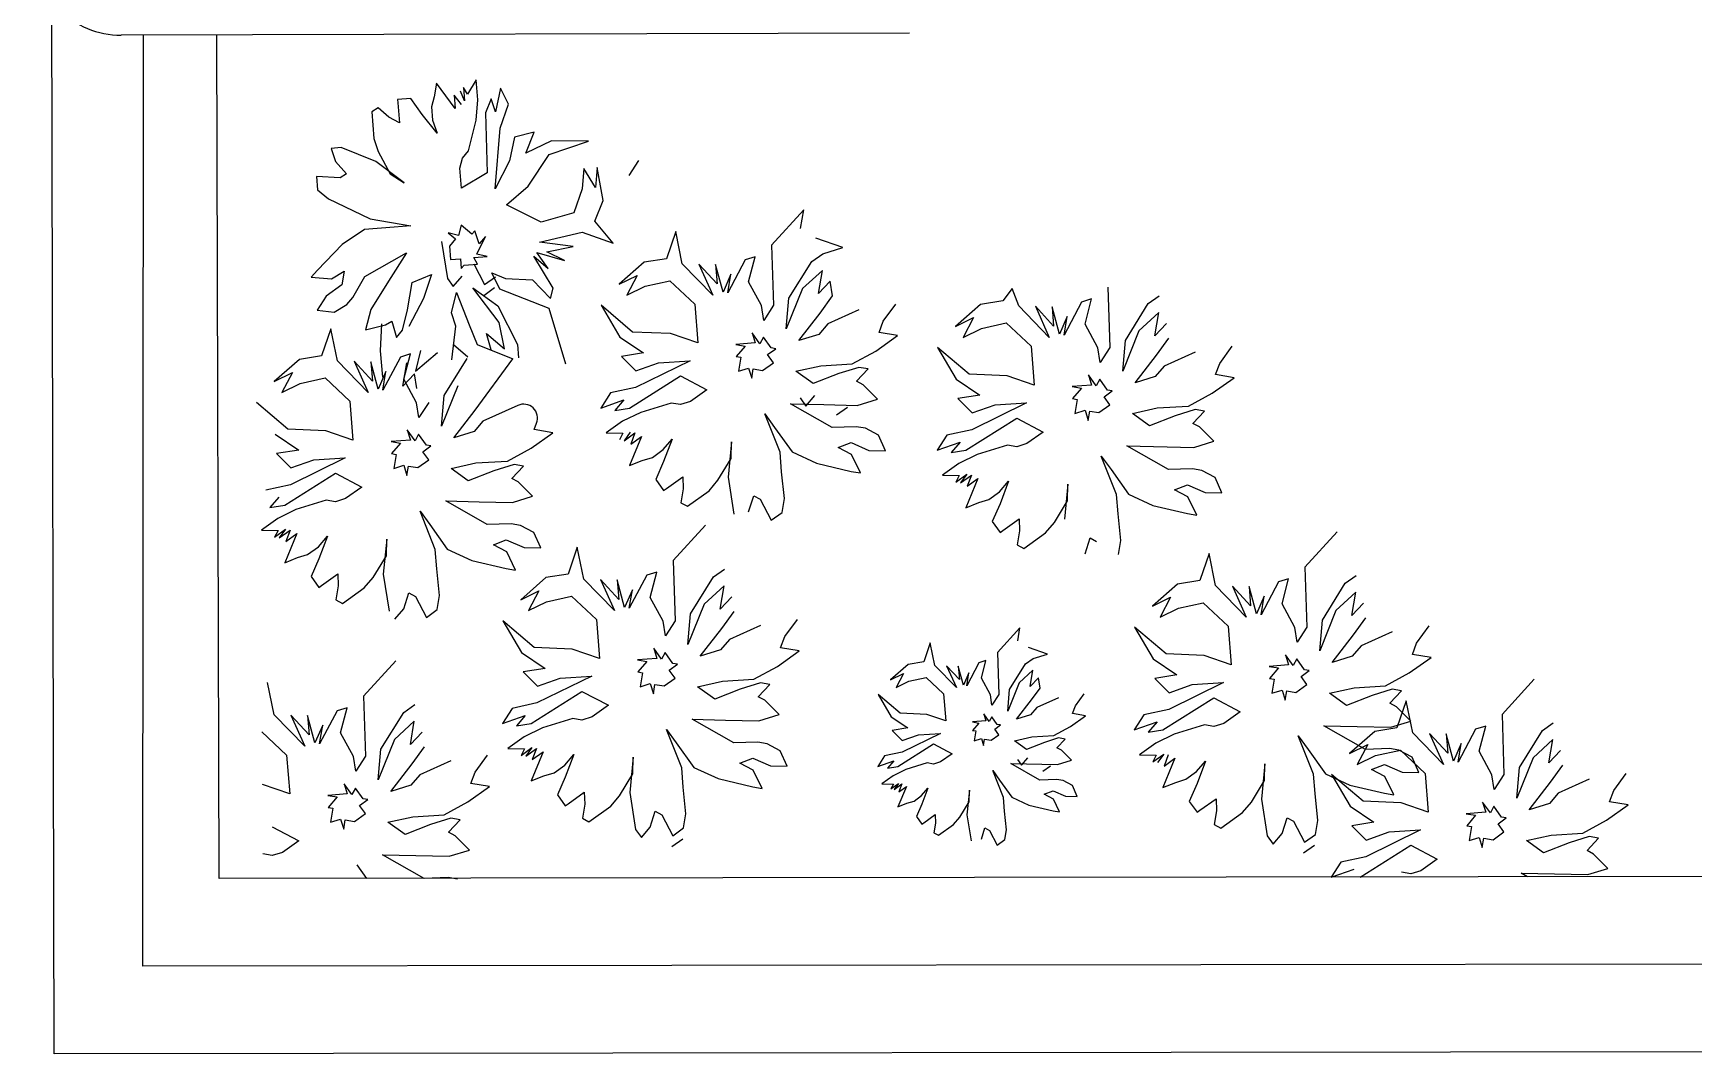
# Model space of a CAD drawing. Header units: feet. Extents: x 28652 to 66086, y -6769 to -640.
# Drawn here: x 48305.52 to 48343.43, y -1124.53 to -1101.23 of the extents above; entities that cross this region are included whole.
import ezdxf

# ---------------------------------------------------------------- set-up
doc = ezdxf.new("R2010")
doc.units = ezdxf.units.FT
doc.header["$LTSCALE"] = 50
doc.header["$MEASUREMENT"] = 0
doc.layers.add('Furniture', color=32, linetype='Continuous')

# ---------------------------------------------------------------- blocks, each defined once
blk = doc.blocks.new('Sofa')
at = {"layer": 'Furniture'}
for p, q in [((10211.4, 331.48), (10210.82, 931.46)), ((10700.38, 913.36), (10250.38, 912.77)), ((10262.18, 381.48), (10263.11, 913.14)), ((10305.71, 431.48), (10304.95, 913.14)), ((10430.31, 885.2), (10429.01, 877.45)), ((10441, 870.75), (10430.31, 885.2)), ((10448, 878.94), (10445.8, 882.59)), ((10445.8, 882.59), (10446.4, 874.99)), ((10453.1, 886.98), (10448, 878.94)), ((10453.99, 875.59), (10453.1, 886.98)), ((10466.84, 882.33), (10464.09, 868.74)), ((10471.39, 873.13), (10466.84, 882.33)), ((10415.71, 876.41), (10408.12, 875.81)), ((10408.12, 875.81), (10408.27, 873.91)), ((10408.27, 873.91), (10409.16, 862.52)), ((10422.16, 867.36), (10415.71, 876.41)), ((10429.01, 877.45), (10427.56, 871.6)), ((10444.65, 872.94), (10440.4, 878.34)), ((10440.4, 878.34), (10441, 870.75)), ((10446.4, 874.99), (10444.05, 880.54)), ((10452.99, 864.04), (10453.99, 875.59)), ((10461.59, 876.18), (10458.39, 868.29)), ((10464.09, 868.74), (10461.59, 876.18)), ((10466.73, 859.39), (10471.39, 873.13)), ((10397.02, 871.12), (10393.37, 868.92)), ((10393.37, 868.92), (10394.56, 853.73)), ((10403.16, 865.87), (10397.02, 871.12)), ((10409.16, 862.52), (10403.16, 865.87)), ((10430.65, 856.56), (10422.16, 867.36)), ((10427.56, 871.6), (10428.15, 864.01)), ((10428.15, 864.01), (10430.65, 856.56)), ((10448.63, 846.51), (10452.99, 864.04)), ((10458.39, 868.29), (10459.17, 833.96)), ((10394.56, 853.73), (10397.06, 846.28)), ((10463.72, 824.76), (10466.73, 859.39)), ((10474.77, 854.29), (10472.02, 840.7)), ((10486.02, 857.08), (10474.77, 854.29)), ((10481.22, 845.24), (10486.02, 857.08)), ((10375.87, 848.44), (10370.17, 847.99)), ((10370.17, 847.99), (10372.67, 840.55)), ((10395.61, 840.43), (10375.87, 848.44)), ((10397.06, 846.28), (10403.8, 833.43)), ((10445.13, 842.41), (10448.63, 846.51)), ((10495.96, 852.13), (10481.22, 845.24)), ((10482.71, 826.25), (10494.66, 844.38)), ((10494.66, 844.38), (10517, 851.87)), ((10517, 851.87), (10495.96, 852.13)), ((10372.67, 840.55), (10378.96, 833.4)), ((10411.84, 828.33), (10395.61, 840.43)), ((10443.68, 836.56), (10445.13, 842.41)), ((10444.58, 825.17), (10443.68, 836.56)), ((10472.02, 840.7), (10463.72, 824.76)), ((10514.4, 836.38), (10513.39, 824.83)), ((10520.99, 825.43), (10514.4, 836.38)), ((10521.99, 836.97), (10520.99, 825.43)), ((10525.38, 818.13), (10521.99, 836.97)), ((10545.66, 840.97), (10540.11, 832.34)), ((10375.31, 831.2), (10361.87, 832.05)), ((10361.87, 832.05), (10362.46, 824.46)), ((10378.96, 833.4), (10375.31, 831.2)), ((10403.8, 833.43), (10411.84, 828.33)), ((10459.17, 833.96), (10444.58, 825.17)), ((10470.16, 815.71), (10482.71, 826.25)), ((10513.39, 824.83), (10508.74, 811.09)), ((10362.46, 824.46), (10368.61, 819.21)), ((10368.61, 819.21), (10382.5, 812.65)), ((10490.04, 805.8), (10470.16, 815.71)), ((10520.58, 806.29), (10525.38, 818.13)), ((10382.5, 812.65), (10392.44, 807.7)), ((10392.44, 807.7), (10415.68, 803.79)), ((10508.74, 811.09), (10490.04, 805.8)), ((10531.12, 793.74), (10520.58, 806.29)), ((10639.87, 812.63), (10621.47, 792.5)), ((10638.09, 802), (10639.87, 812.63)), ((10389.09, 801.71), (10376.39, 793.07)), ((10406.18, 803.05), (10389.09, 801.71)), ((10415.68, 803.79), (10406.18, 803.05)), ((10442.86, 798.28), (10437.02, 799.73)), ((10437.02, 799.73), (10441.11, 796.23)), ((10441.11, 796.23), (10437.61, 792.14)), ((10444.31, 804.13), (10442.86, 798.28)), ((10450.46, 798.88), (10444.31, 804.13)), ((10452.21, 800.93), (10450.46, 798.88)), ((10454.7, 793.48), (10452.21, 800.93)), ((10453.25, 787.63), (10458.21, 797.57)), ((10458.21, 797.57), (10454.7, 793.48)), ((10489.04, 794.26), (10513.43, 800)), ((10513.43, 800), (10531.12, 793.74)), ((10566.78, 800.32), (10561.44, 784.82)), ((10570.52, 781.93), (10566.78, 800.32)), ((10662.21, 791.12), (10646.72, 796.46)), ((10376.39, 793.07), (10362.24, 778.58)), ((10389.28, 774.97), (10413.07, 788.3)), ((10413.07, 788.3), (10402.87, 772.21)), ((10433.16, 794.77), (10436.45, 773.72)), ((10437.61, 792.14), (10438.21, 784.54)), ((10459.1, 786.18), (10453.25, 787.63)), ((10494.03, 779.37), (10487.59, 788.41)), ((10487.59, 788.41), (10503.23, 783.91)), ((10508.33, 791.95), (10489.04, 794.26)), ((10493.28, 788.86), (10508.33, 791.95)), ((10503.23, 783.91), (10493.28, 788.86)), ((10621.47, 792.5), (10622.53, 758.17)), ((10644.49, 783.17), (10650.69, 787.59)), ((10650.69, 787.59), (10662.21, 791.12)), ((10362.24, 778.58), (10358.74, 774.48)), ((10370.29, 773.48), (10377.58, 777.87)), ((10377.58, 777.87), (10376.28, 770.13)), ((10438.21, 784.54), (10443.91, 784.99)), ((10443.91, 784.99), (10444.35, 779.29)), ((10444.35, 779.29), (10446.1, 781.34)), ((10446.1, 781.34), (10453.7, 781.93)), ((10451.5, 785.58), (10459.1, 786.18)), ((10453.7, 781.93), (10451.5, 785.58)), ((10451.52, 782.12), (10457.71, 770.15)), ((10485.84, 786.37), (10494.03, 779.37)), ((10496.82, 768.12), (10485.84, 786.37)), ((10548.82, 782.85), (10534.41, 770.24)), ((10561.44, 784.82), (10548.82, 782.85)), ((10587.99, 763.97), (10570.52, 781.93)), ((10590.44, 770.39), (10580.04, 781.7)), ((10580.04, 781.7), (10587.99, 763.97)), ((10589.56, 781.47), (10590.44, 770.39)), ((10593.75, 765.74), (10589.56, 781.47)), ((10606.4, 784.1), (10596.41, 765.29)), ((10612.16, 785.87), (10606.4, 784.1)), ((10608.38, 771.48), (10612.16, 785.87)), ((10631.39, 762.15), (10644.49, 783.17)), ((10650.46, 778.07), (10639.15, 767.68)), ((10648.23, 764.79), (10650.46, 778.07)), ((10358.74, 774.48), (10370.29, 773.48)), ((10376.28, 770.13), (10367.23, 763.68)), ((10382.57, 762.98), (10389.28, 774.97)), ((10402.87, 772.21), (10392.67, 756.13)), ((10413.71, 755.87), (10416.31, 771.36)), ((10416.31, 771.36), (10427.41, 776.05)), ((10427.41, 776.05), (10422.76, 762.31)), ((10436.45, 773.72), (10439.77, 769.07)), ((10439.77, 769.07), (10444.87, 775.04)), ((10465.88, 748.49), (10450.94, 768.34)), ((10450.94, 768.34), (10465.13, 757.99)), ((10457.2, 764.02), (10463.4, 768.44)), ((10457.71, 770.15), (10463.91, 774.58)), ((10466.29, 767.63), (10461.74, 776.83)), ((10461.74, 776.83), (10469.64, 773.63)), ((10494.58, 756.55), (10466.29, 767.63)), ((10469.64, 773.63), (10484.98, 772.92)), ((10484.98, 772.92), (10495.37, 762.27)), ((10495.37, 762.27), (10496.82, 768.12)), ((10534.41, 770.24), (10544.82, 775.32)), ((10544.82, 775.32), (10538.83, 764.04)), ((10538.83, 764.04), (10549.24, 769.12)), ((10549.24, 769.12), (10563.42, 772.2)), ((10563.42, 772.2), (10577.58, 758.89)), ((10598.19, 775.92), (10593.75, 765.74)), ((10596.41, 765.29), (10598.19, 775.92)), ((10615.67, 757.96), (10608.38, 771.48)), ((10639.15, 767.68), (10629.82, 744.66)), ((10654.88, 771.86), (10648.23, 764.79)), ((10656.2, 763.45), (10654.88, 771.86)), ((10813.41, 768.2), (10814.48, 733.88)), ((10367.23, 763.68), (10362.13, 755.64)), ((10371.78, 754.49), (10379.07, 758.88)), ((10379.07, 758.88), (10382.57, 762.98)), ((10422.76, 762.31), (10414.45, 746.37)), ((10438.69, 754), (10441.6, 765.7)), ((10441.6, 765.7), (10448.79, 747.15)), ((10524.21, 758.3), (10534.81, 740.12)), ((10542.13, 742.99), (10524.21, 758.3)), ((10577.58, 758.89), (10579.32, 736.75)), ((10622.53, 758.17), (10616.99, 749.54)), ((10629.82, 744.66), (10631.39, 762.15)), ((10649.1, 753.71), (10656.2, 763.45)), ((10685.19, 749.02), (10692.29, 758.75)), ((10740.76, 758.55), (10726.35, 745.94)), ((10753.39, 760.53), (10740.76, 758.55)), ((10758.72, 767.49), (10753.39, 760.53)), ((10762.47, 757.64), (10758.72, 767.49)), ((10798.34, 759.81), (10788.36, 740.99)), ((10804.1, 761.57), (10798.34, 759.81)), ((10800.32, 747.18), (10804.1, 761.57)), ((10823.34, 737.85), (10836.43, 758.87)), ((10836.43, 758.87), (10842.64, 763.29)), ((10362.13, 755.64), (10371.78, 754.49)), ((10392.67, 756.13), (10389.76, 744.43)), ((10401.01, 747.23), (10404.66, 749.42)), ((10404.66, 749.42), (10407.3, 740.08)), ((10410.8, 744.17), (10413.71, 755.87)), ((10441.19, 746.56), (10438.69, 754)), ((10465.13, 757.99), (10476.42, 735.94)), ((10504.05, 724.74), (10494.58, 756.55)), ((10616.99, 749.54), (10615.67, 757.96)), ((10636.9, 738), (10649.1, 753.71)), ((10671.25, 755.46), (10653.52, 747.51)), ((10682.75, 742.6), (10685.19, 749.02)), ((10726.35, 745.94), (10736.77, 751.02)), ((10736.77, 751.02), (10730.78, 739.74)), ((10779.94, 739.68), (10762.47, 757.64)), ((10782.38, 746.1), (10771.99, 757.4)), ((10771.99, 757.4), (10779.94, 739.68)), ((10781.51, 757.17), (10782.38, 746.1)), ((10785.7, 741.44), (10781.51, 757.17)), ((10790.14, 751.62), (10785.7, 741.44)), ((10788.36, 740.99), (10790.14, 751.62)), ((10842.41, 753.77), (10831.1, 743.38)), ((10840.17, 740.49), (10842.41, 753.77)), ((10369.93, 745.11), (10364.59, 729.61)), ((10373.67, 726.72), (10369.93, 745.11)), ((10389.76, 744.43), (10401.01, 747.23)), ((10398.83, 747.88), (10398.13, 732.53)), ((10407.3, 740.08), (10410.8, 744.17)), ((10438.88, 727.27), (10441.19, 746.56)), ((10448.79, 747.15), (10453.48, 736.06)), ((10461.37, 732.85), (10458.73, 742.2)), ((10458.73, 742.2), (10468.97, 733.45)), ((10468.97, 733.45), (10465.88, 748.49)), ((10534.81, 740.12), (10548.31, 731.03)), ((10563.83, 742.08), (10542.13, 742.99)), ((10579.32, 736.75), (10563.83, 742.08)), ((10614.75, 736.26), (10610.33, 742.47)), ((10610.33, 742.47), (10612.1, 736.71)), ((10616.75, 740.02), (10614.75, 736.26)), ((10621.17, 733.82), (10616.75, 740.02)), ((10648.42, 741.53), (10636.9, 738)), ((10653.52, 747.51), (10648.42, 741.53)), ((10680.96, 731.97), (10693.38, 740.81)), ((10693.38, 740.81), (10682.75, 742.6)), ((10730.78, 739.74), (10741.19, 744.82)), ((10741.19, 744.82), (10755.37, 747.9)), ((10755.37, 747.9), (10769.52, 734.6)), ((10807.61, 733.66), (10800.32, 747.18)), ((10831.1, 743.38), (10821.77, 720.36)), ((10846.83, 747.57), (10840.17, 740.49)), ((10398.13, 732.53), (10399.32, 717.34)), ((10415.31, 730.66), (10409.55, 728.89)), ((10411.52, 716.27), (10415.31, 730.66)), ((10421.05, 732.54), (10418.14, 720.85)), ((10418.14, 720.85), (10430.69, 731.39)), ((10439.89, 735.93), (10448.08, 728.93)), ((10453.48, 736.06), (10473.66, 727.87)), ((10476.42, 735.94), (10477.01, 728.35)), ((10548.31, 731.03), (10535.69, 729.05)), ((10612.1, 736.71), (10601.02, 735.83)), ((10601.02, 735.83), (10606.34, 734.94)), ((10606.34, 734.94), (10601.24, 728.97)), ((10619.18, 730.05), (10623.83, 733.37)), ((10622.49, 725.4), (10619.18, 730.05)), ((10623.83, 733.37), (10621.17, 733.82)), ((10667.45, 724.68), (10680.96, 731.97)), ((10716.15, 734), (10726.76, 715.83)), ((10734.07, 718.69), (10716.15, 734)), ((10769.52, 734.6), (10771.27, 712.45)), ((10808.93, 725.25), (10807.61, 733.66)), ((10814.48, 733.88), (10808.93, 725.25)), ((10821.77, 720.36), (10823.34, 737.85)), ((10841.05, 729.41), (10848.14, 739.15)), ((10863.19, 731.16), (10845.47, 723.21)), ((10877.14, 724.72), (10884.24, 734.45)), ((10351.97, 727.64), (10337.56, 715.03)), ((10364.59, 729.61), (10351.97, 727.64)), ((10391.14, 708.76), (10373.67, 726.72)), ((10393.58, 715.18), (10383.19, 726.49)), ((10383.19, 726.49), (10391.14, 708.76)), ((10396.9, 710.53), (10392.71, 726.26)), ((10392.71, 726.26), (10393.58, 715.18)), ((10401.34, 720.71), (10396.9, 710.53)), ((10409.55, 728.89), (10399.56, 710.08)), ((10399.56, 710.08), (10401.34, 720.71)), ((10411.03, 712.26), (10413.26, 725.55)), ((10434.54, 706.94), (10447.63, 727.96)), ((10452.25, 698.5), (10473.66, 727.87)), ((10535.69, 729.05), (10543.87, 720.85)), ((10574.88, 726.57), (10543.64, 711.32)), ((10543.87, 720.85), (10556.94, 725.48)), ((10556.94, 725.48), (10574.88, 726.57)), ((10601.24, 728.97), (10603.89, 728.52)), ((10603.89, 728.52), (10602.55, 720.55)), ((10602.55, 720.55), (10608.31, 722.32)), ((10608.31, 722.32), (10610.08, 716.56)), ((10610.08, 716.56), (10610.97, 721.87)), ((10610.97, 721.87), (10616.29, 720.98)), ((10616.29, 720.98), (10622.49, 725.4)), ((10635.33, 720.51), (10649.51, 723.59)), ((10645.06, 713.41), (10635.33, 720.51)), ((10649.51, 723.59), (10667.45, 724.68)), ((10671.21, 722.68), (10659.69, 719.15)), ((10669.87, 714.71), (10676.52, 721.79)), ((10676.52, 721.79), (10671.21, 722.68)), ((10828.85, 713.71), (10841.05, 729.41)), ((10845.47, 723.21), (10840.37, 717.24)), ((10874.69, 718.3), (10877.14, 724.72)), ((10337.56, 715.03), (10347.97, 720.11)), ((10347.97, 720.11), (10341.98, 708.82)), ((10341.98, 708.82), (10352.39, 713.91)), ((10352.39, 713.91), (10366.57, 716.99)), ((10366.57, 716.99), (10380.73, 703.68)), ((10417.68, 719.34), (10411.03, 712.26)), ((10418.81, 702.75), (10411.52, 716.27)), ((10419, 710.92), (10417.68, 719.34)), ((10442.3, 712.47), (10432.97, 689.45)), ((10543.64, 711.32), (10529.46, 708.24)), ((10540.3, 699.59), (10569.33, 717.94)), ((10569.33, 717.94), (10584.38, 709.94)), ((10659.69, 719.15), (10645.06, 713.41)), ((10673.63, 712.71), (10669.87, 714.71)), ((10681.81, 704.51), (10673.63, 712.71)), ((10726.76, 715.83), (10740.26, 706.73)), ((10755.77, 717.78), (10734.07, 718.69)), ((10771.27, 712.45), (10755.77, 717.78)), ((10804.04, 712.41), (10792.97, 711.54)), ((10792.97, 711.54), (10798.28, 710.64)), ((10806.7, 711.96), (10802.28, 718.17)), ((10802.28, 718.17), (10804.04, 712.41)), ((10808.7, 715.72), (10806.7, 711.96)), ((10813.12, 709.52), (10808.7, 715.72)), ((10840.37, 717.24), (10828.85, 713.71)), ((10872.91, 707.67), (10885.32, 716.52)), ((10885.32, 716.52), (10874.69, 718.3)), ((10345.27, 687.78), (10327.36, 703.08)), ((10380.73, 703.68), (10382.47, 681.54)), ((10420.13, 694.33), (10418.81, 702.75)), ((10425.68, 702.96), (10420.13, 694.33)), ((10432.97, 689.45), (10434.54, 706.94)), ((10529.46, 708.24), (10523.91, 699.61)), ((10523.91, 699.61), (10536.99, 704.25)), ((10536.99, 704.25), (10531.88, 698.27)), ((10564, 702.44), (10546.72, 697.15)), ((10569.31, 701.55), (10564, 702.44)), ((10575.07, 703.31), (10569.31, 701.55)), ((10584.38, 709.94), (10575.07, 703.31)), ((10632.21, 701.91), (10651.25, 701.45)), ((10655.89, 688.38), (10632.21, 701.91)), ((10637.68, 705.31), (10640.99, 700.65)), ((10640.99, 700.65), (10646.09, 706.62)), ((10651.25, 701.45), (10670.3, 700.98)), ((10670.3, 700.98), (10681.81, 704.51)), ((10740.26, 706.73), (10727.63, 704.75)), ((10727.63, 704.75), (10735.82, 696.55)), ((10766.83, 702.27), (10735.58, 687.03)), ((10748.89, 701.18), (10766.83, 702.27)), ((10798.28, 710.64), (10793.18, 704.67)), ((10793.18, 704.67), (10795.84, 704.22)), ((10795.84, 704.22), (10794.5, 696.25)), ((10811.12, 705.76), (10815.78, 709.07)), ((10814.44, 701.1), (10811.12, 705.76)), ((10815.78, 709.07), (10813.12, 709.52)), ((10859.39, 700.38), (10872.91, 707.67)), ((10440.05, 682.79), (10452.25, 698.5)), ((10456.67, 692.3), (10451.57, 686.32)), ((10476.54, 701.21), (10456.67, 692.3)), ((10536.31, 692.07), (10527, 685.43)), ((10531.88, 698.27), (10540.3, 699.59)), ((10546.72, 697.15), (10536.31, 692.07)), ((10626.19, 674.24), (10617.58, 696.17)), ((10617.58, 696.17), (10623.11, 688.42)), ((10658.42, 695.6), (10664.63, 700.02)), ((10732.25, 675.29), (10761.28, 693.64)), ((10735.82, 696.55), (10748.89, 701.18)), ((10761.28, 693.64), (10776.33, 685.65)), ((10794.5, 696.25), (10800.26, 698.02)), ((10800.26, 698.02), (10802.03, 692.26)), ((10802.03, 692.26), (10802.92, 697.57)), ((10802.92, 697.57), (10808.23, 696.68)), ((10808.23, 696.68), (10814.44, 701.1)), ((10827.28, 696.21), (10841.45, 699.3)), ((10837.01, 689.11), (10827.28, 696.21)), ((10851.63, 694.85), (10837.01, 689.11)), ((10841.45, 699.3), (10859.39, 700.38)), ((10863.15, 698.38), (10851.63, 694.85)), ((10861.81, 690.41), (10868.47, 697.49)), ((10868.47, 697.49), (10863.15, 698.38)), ((10337.96, 684.91), (10351.46, 675.82)), ((10366.98, 686.87), (10345.27, 687.78)), ((10382.47, 681.54), (10366.98, 686.87)), ((10413.48, 687.26), (10415.25, 681.5)), ((10417.9, 681.05), (10413.48, 687.26)), ((10419.9, 684.81), (10417.9, 681.05)), ((10424.32, 678.61), (10419.9, 684.81)), ((10451.57, 686.32), (10440.05, 682.79)), ((10484.11, 676.76), (10496.52, 685.6)), ((10485.9, 687.39), (10487.3, 691.06)), ((10496.52, 685.6), (10485.9, 687.39)), ((10527, 685.43), (10536.52, 685.2)), ((10536.52, 685.2), (10534.52, 681.44)), ((10540.73, 685.86), (10537.18, 680.99)), ((10537.18, 680.99), (10543.38, 685.41)), ((10547.15, 683.42), (10540.26, 666.82)), ((10543.38, 685.41), (10540.94, 679)), ((10540.94, 679), (10547.15, 683.42)), ((10623.11, 688.42), (10633.06, 674.45)), ((10669.62, 688.8), (10655.89, 688.38)), ((10674.93, 687.91), (10669.62, 688.8)), ((10682.45, 683.91), (10674.93, 687.91)), ((10686.43, 675.05), (10682.45, 683.91)), ((10721.41, 683.94), (10715.86, 675.31)), ((10735.58, 687.03), (10721.41, 683.94)), ((10776.33, 685.65), (10767.02, 679.01)), ((10865.58, 688.42), (10861.81, 690.41)), ((10873.76, 680.21), (10865.58, 688.42)), ((10351.46, 675.82), (10338.83, 673.84)), ((10338.83, 673.84), (10347.02, 665.64)), ((10415.25, 681.5), (10404.17, 680.62)), ((10404.17, 680.62), (10409.49, 679.73)), ((10409.49, 679.73), (10404.38, 673.76)), ((10404.38, 673.76), (10407.04, 673.31)), ((10407.04, 673.31), (10405.7, 665.34)), ((10422.32, 674.84), (10426.98, 678.16)), ((10425.64, 670.19), (10422.32, 674.84)), ((10426.98, 678.16), (10424.32, 678.61)), ((10470.59, 669.47), (10484.11, 676.76)), ((10553.33, 671.45), (10559.54, 675.87)), ((10559.54, 675.87), (10564.64, 681.84)), ((10564.64, 681.84), (10559.75, 669.01)), ((10598.52, 680.25), (10596.5, 660.1)), ((10598.29, 670.73), (10598.52, 680.25)), ((10627.07, 663.17), (10626.19, 674.24)), ((10633.06, 674.45), (10647, 668.01)), ((10659.41, 676.86), (10666.73, 679.73)), ((10666.94, 672.86), (10659.41, 676.86)), ((10666.73, 679.73), (10676.91, 675.28)), ((10676.91, 675.28), (10686.43, 675.05)), ((10715.86, 675.31), (10728.93, 679.95)), ((10728.93, 679.95), (10723.83, 673.97)), ((10723.83, 673.97), (10732.25, 675.29)), ((10755.95, 678.14), (10738.67, 672.85)), ((10761.26, 677.25), (10755.95, 678.14)), ((10767.02, 679.01), (10761.26, 677.25)), ((10824.15, 677.62), (10862.24, 676.68)), ((10847.83, 664.08), (10824.15, 677.62)), ((10862.24, 676.68), (10873.76, 680.21)), ((10378.03, 671.35), (10346.79, 656.11)), ((10347.02, 665.64), (10360.09, 670.27)), ((10360.09, 670.27), (10378.03, 671.35)), ((10405.7, 665.34), (10411.46, 667.11)), ((10411.46, 667.11), (10413.23, 661.35)), ((10413.23, 661.35), (10414.12, 666.66)), ((10414.12, 666.66), (10419.43, 665.77)), ((10419.43, 665.77), (10425.64, 670.19)), ((10438.48, 665.3), (10452.65, 668.38)), ((10448.21, 658.2), (10438.48, 665.3)), ((10462.84, 663.94), (10448.21, 658.2)), ((10452.65, 668.38), (10470.59, 669.47)), ((10474.36, 667.47), (10462.84, 663.94)), ((10473.02, 659.5), (10479.67, 666.58)), ((10479.67, 666.58), (10474.36, 667.47)), ((10540.26, 666.82), (10547.57, 669.69)), ((10547.57, 669.69), (10553.33, 671.45)), ((10559.75, 669.01), (10555.31, 658.83)), ((10590.74, 658.34), (10598.29, 670.73)), ((10647, 668.01), (10666.71, 663.34)), ((10672.02, 662.45), (10666.94, 672.86)), ((10728.25, 667.77), (10718.94, 661.14)), ((10738.67, 672.85), (10728.25, 667.77)), ((10818.14, 649.94), (10809.53, 671.88)), ((10809.53, 671.88), (10815.06, 664.12)), ((10815.06, 664.12), (10825, 650.15)), ((10861.56, 664.5), (10847.83, 664.08)), ((10866.88, 663.61), (10861.56, 664.5)), ((10874.4, 659.62), (10866.88, 663.61)), ((10346.79, 656.11), (10332.61, 653.03)), ((10343.45, 644.38), (10372.48, 662.72)), ((10372.48, 662.72), (10387.53, 654.73)), ((10387.53, 654.73), (10378.22, 648.1)), ((10476.78, 657.5), (10473.02, 659.5)), ((10484.96, 649.3), (10476.78, 657.5)), ((10555.31, 658.83), (10559.73, 652.62)), ((10561.28, 653.72), (10570.59, 660.36)), ((10570.59, 660.36), (10570.8, 653.49)), ((10585.64, 652.37), (10590.74, 658.34)), ((10596.5, 660.1), (10599.8, 639.06)), ((10628.6, 647.88), (10627.07, 663.17)), ((10666.71, 663.34), (10672.02, 662.45)), ((10718.94, 661.14), (10728.46, 660.9)), ((10726.47, 657.14), (10732.67, 661.56)), ((10728.46, 660.9), (10726.47, 657.14)), ((10732.67, 661.56), (10729.12, 656.69)), ((10729.12, 656.69), (10735.33, 661.12)), ((10739.09, 659.12), (10732.21, 642.52)), ((10735.33, 661.12), (10732.89, 654.7)), ((10732.89, 654.7), (10739.09, 659.12)), ((10751.48, 651.57), (10756.58, 657.55)), ((10756.58, 657.55), (10751.7, 644.71)), ((10790.46, 655.95), (10788.45, 635.8)), ((10790.23, 646.43), (10790.46, 655.95)), ((10851.36, 652.56), (10858.67, 655.43)), ((10858.67, 655.43), (10868.85, 650.99)), ((10878.37, 650.75), (10874.4, 659.62)), ((10340.13, 649.03), (10335.03, 643.06)), ((10367.15, 647.23), (10349.87, 641.94)), ((10372.46, 646.34), (10367.15, 647.23)), ((10378.22, 648.1), (10372.46, 646.34)), ((10459.03, 633.17), (10435.35, 646.7)), ((10435.35, 646.7), (10454.4, 646.24)), ((10454.4, 646.24), (10473.44, 645.77)), ((10473.44, 645.77), (10484.96, 649.3)), ((10559.73, 652.62), (10561.28, 653.72)), ((10570.8, 653.49), (10569.47, 645.52)), ((10569.47, 645.52), (10573.23, 643.52)), ((10573.23, 643.52), (10585.64, 652.37)), ((10608.21, 640.38), (10611.1, 649.46)), ((10611.1, 649.46), (10614.87, 647.46)), ((10614.87, 647.46), (10621.05, 635.49)), ((10627.26, 639.91), (10628.6, 647.88)), ((10732.21, 642.52), (10739.52, 645.39)), ((10739.52, 645.39), (10745.28, 647.15)), ((10745.28, 647.15), (10751.48, 651.57)), ((10751.7, 644.71), (10747.26, 634.53)), ((10782.69, 634.04), (10790.23, 646.43)), ((10819.01, 638.87), (10818.14, 649.94)), ((10825, 650.15), (10838.95, 643.71)), ((10858.88, 648.56), (10851.36, 652.56)), ((10863.96, 638.15), (10858.88, 648.56)), ((10868.85, 650.99), (10878.37, 650.75)), ((10339.45, 636.86), (10330.14, 630.22)), ((10335.03, 643.06), (10343.45, 644.38)), ((10349.87, 641.94), (10339.45, 636.86)), ((10420.73, 640.96), (10426.26, 633.21)), ((10429.34, 619.03), (10420.73, 640.96)), ((10621.05, 635.49), (10627.26, 639.91)), ((10753.23, 629.43), (10762.54, 636.06)), ((10762.54, 636.06), (10762.75, 629.19)), ((10820.54, 623.59), (10819.01, 638.87)), ((10838.95, 643.71), (10858.65, 639.04)), ((10858.65, 639.04), (10863.96, 638.15)), ((10330.14, 630.22), (10339.67, 629.99)), ((10337.67, 626.23), (10343.87, 630.65)), ((10339.67, 629.99), (10337.67, 626.23)), ((10343.87, 630.65), (10340.33, 625.78)), ((10340.33, 625.78), (10346.53, 630.2)), ((10350.29, 628.21), (10343.41, 611.61)), ((10346.53, 630.2), (10344.09, 623.78)), ((10344.09, 623.78), (10350.29, 628.21)), ((10362.69, 620.66), (10367.79, 626.63)), ((10367.79, 626.63), (10362.9, 613.8)), ((10426.26, 633.21), (10436.21, 619.24)), ((10472.76, 633.59), (10459.03, 633.17)), ((10478.08, 632.7), (10472.76, 633.59)), ((10485.6, 628.7), (10478.08, 632.7)), ((10489.58, 619.84), (10485.6, 628.7)), ((10583.51, 632.66), (10565.11, 612.53)), ((10747.26, 634.53), (10751.68, 628.32)), ((10751.68, 628.32), (10753.23, 629.43)), ((10762.75, 629.19), (10761.41, 621.22)), ((10765.17, 619.22), (10777.59, 628.07)), ((10777.59, 628.07), (10782.69, 634.04)), ((10944.05, 628.54), (10925.64, 608.41)), ((10350.72, 614.48), (10356.48, 616.24)), ((10356.48, 616.24), (10362.69, 620.66)), ((10401.67, 625.04), (10399.65, 604.89)), ((10401.43, 615.52), (10401.67, 625.04)), ((10430.21, 607.96), (10429.34, 619.03)), ((10436.21, 619.24), (10450.15, 612.8)), ((10462.56, 621.65), (10469.87, 624.52)), ((10470.09, 617.65), (10462.56, 621.65)), ((10469.87, 624.52), (10480.05, 620.07)), ((10475.17, 607.24), (10470.09, 617.65)), ((10480.05, 620.07), (10489.58, 619.84)), ((10510.42, 620.34), (10505.08, 604.85)), ((10514.16, 601.96), (10510.42, 620.34)), ((10761.41, 621.22), (10765.17, 619.22)), ((10800.16, 616.08), (10803.05, 625.16)), ((10803.05, 625.16), (10806.81, 623.16)), ((10819.2, 615.61), (10820.54, 623.59)), ((10870.95, 616.22), (10865.62, 600.73)), ((10874.69, 597.84), (10870.95, 616.22)), ((10343.41, 611.61), (10350.72, 614.48)), ((10362.9, 613.8), (10358.46, 603.61)), ((10393.89, 603.13), (10401.43, 615.52)), ((10431.74, 592.67), (10430.21, 607.96)), ((10450.15, 612.8), (10469.85, 608.13)), ((10469.85, 608.13), (10475.17, 607.24)), ((10565.11, 612.53), (10566.17, 578.2)), ((10588.13, 603.2), (10594.33, 607.62)), ((10925.64, 608.41), (10926.71, 574.08)), ((10358.46, 603.61), (10362.88, 597.41)), ((10362.88, 597.41), (10364.43, 598.51)), ((10364.43, 598.51), (10373.74, 605.15)), ((10373.95, 598.28), (10372.61, 590.31)), ((10373.74, 605.15), (10373.95, 598.28)), ((10376.38, 588.31), (10388.79, 597.16)), ((10388.79, 597.16), (10393.89, 603.13)), ((10399.65, 604.89), (10402.94, 583.85)), ((10492.46, 602.87), (10478.05, 590.27)), ((10505.08, 604.85), (10492.46, 602.87)), ((10531.63, 584), (10514.16, 601.96)), ((10534.08, 590.42), (10523.68, 601.73)), ((10523.68, 601.73), (10531.63, 584)), ((10537.39, 585.76), (10533.2, 601.49)), ((10533.2, 601.49), (10534.08, 590.42)), ((10550.04, 604.13), (10540.05, 585.32)), ((10555.8, 605.89), (10550.04, 604.13)), ((10552.02, 591.5), (10555.8, 605.89)), ((10575.03, 582.18), (10588.13, 603.2)), ((10594.1, 598.1), (10582.79, 587.7)), ((10591.87, 584.81), (10594.1, 598.1)), ((10852.99, 598.75), (10838.58, 586.15)), ((10865.62, 600.73), (10852.99, 598.75)), ((10892.17, 579.88), (10874.69, 597.84)), ((10894.61, 586.3), (10884.22, 597.61)), ((10884.22, 597.61), (10892.17, 579.88)), ((10893.74, 597.37), (10894.61, 586.3)), ((10897.93, 581.64), (10893.74, 597.37)), ((10910.57, 600.01), (10900.58, 581.2)), ((10916.33, 601.77), (10910.57, 600.01)), ((10912.55, 587.38), (10916.33, 601.77)), ((10935.57, 578.05), (10948.66, 599.08)), ((10948.66, 599.08), (10954.87, 603.5)), ((10372.61, 590.31), (10376.38, 588.31)), ((10411.36, 585.17), (10414.25, 594.24)), ((10414.25, 594.24), (10418.01, 592.25)), ((10418.01, 592.25), (10424.2, 580.28)), ((10430.41, 584.7), (10431.74, 592.67)), ((10478.05, 590.27), (10488.46, 595.35)), ((10488.46, 595.35), (10482.47, 584.06)), ((10482.47, 584.06), (10492.88, 589.14)), ((10492.88, 589.14), (10507.06, 592.22)), ((10507.06, 592.22), (10521.22, 578.92)), ((10541.83, 595.95), (10537.39, 585.76)), ((10540.05, 585.32), (10541.83, 595.95)), ((10559.31, 577.99), (10552.02, 591.5)), ((10582.79, 587.7), (10573.46, 564.68)), ((10598.52, 591.89), (10591.87, 584.81)), ((10838.58, 586.15), (10849, 591.23)), ((10849, 591.23), (10843, 579.94)), ((10853.42, 585.02), (10867.59, 588.1)), ((10867.59, 588.1), (10881.75, 574.8)), ((10902.37, 591.83), (10897.93, 581.64)), ((10900.58, 581.2), (10902.37, 591.83)), ((10954.63, 593.98), (10943.33, 583.58)), ((10952.4, 580.69), (10954.63, 593.98)), ((10959.05, 587.77), (10952.4, 580.69)), ((10406.26, 579.2), (10411.36, 585.17)), ((10424.2, 580.28), (10430.41, 584.7)), ((10485.77, 563.02), (10467.85, 578.32)), ((10467.85, 578.32), (10478.45, 560.15)), ((10521.22, 578.92), (10522.96, 556.77)), ((10566.17, 578.2), (10560.62, 569.57)), ((10573.46, 564.68), (10575.03, 582.18)), ((10592.74, 573.74), (10599.84, 583.47)), ((10628.83, 569.04), (10635.93, 578.78)), ((10843, 579.94), (10853.42, 585.02)), ((10919.84, 573.87), (10912.55, 587.38)), ((10943.33, 583.58), (10934, 560.56)), ((10953.27, 569.62), (10960.37, 579.35)), ((10560.62, 569.57), (10559.31, 577.99)), ((10580.54, 558.03), (10592.74, 573.74)), ((10614.89, 575.48), (10597.16, 567.53)), ((10626.39, 562.62), (10628.83, 569.04)), ((10762.96, 573.96), (10750.08, 559.87)), ((10761.71, 566.52), (10762.96, 573.96)), ((10828.38, 574.2), (10838.99, 556.03)), ((10846.3, 558.9), (10828.38, 574.2)), ((10881.75, 574.8), (10883.5, 552.65)), ((10921.16, 565.45), (10919.84, 573.87)), ((10926.71, 574.08), (10921.16, 565.45)), ((10934, 560.56), (10935.57, 578.05)), ((10941.07, 553.91), (10953.27, 569.62)), ((10975.42, 571.36), (10957.7, 563.41)), ((10989.36, 564.92), (10996.46, 574.66)), ((10478.45, 560.15), (10491.95, 551.05)), ((10507.47, 562.11), (10485.77, 563.02)), ((10522.96, 556.77), (10507.47, 562.11)), ((10553.97, 562.49), (10555.74, 556.73)), ((10558.39, 556.29), (10553.97, 562.49)), ((10560.39, 560.05), (10558.39, 556.29)), ((10564.81, 553.84), (10560.39, 560.05)), ((10592.06, 561.56), (10580.54, 558.03)), ((10597.16, 567.53), (10592.06, 561.56)), ((10624.6, 552), (10637.01, 560.84)), ((10637.01, 560.84), (10626.39, 562.62)), ((10711.79, 565.34), (10708.06, 554.5)), ((10714.41, 552.47), (10711.79, 565.34)), ((10750.08, 559.87), (10750.82, 535.84)), ((10778.6, 558.9), (10767.75, 562.64)), ((10957.7, 563.41), (10952.59, 557.44)), ((10986.92, 558.5), (10989.36, 564.92)), ((10406.69, 555.56), (10388.28, 535.43)), ((10491.95, 551.05), (10479.33, 549.08)), ((10555.74, 556.73), (10544.66, 555.86)), ((10544.66, 555.86), (10549.98, 554.97)), ((10549.98, 554.97), (10544.88, 548.99)), ((10562.82, 550.08), (10567.47, 553.4)), ((10566.13, 545.43), (10562.82, 550.08)), ((10567.47, 553.4), (10564.81, 553.84)), ((10611.08, 544.71), (10624.6, 552)), ((10699.22, 553.11), (10689.13, 544.29)), ((10708.06, 554.5), (10699.22, 553.11)), ((10726.64, 539.9), (10714.41, 552.47)), ((10728.35, 544.4), (10721.08, 552.31)), ((10721.08, 552.31), (10726.64, 539.9)), ((10727.74, 552.15), (10728.35, 544.4)), ((10730.68, 541.14), (10727.74, 552.15)), ((10739.53, 553.99), (10732.53, 540.82)), ((10743.56, 555.23), (10739.53, 553.99)), ((10740.91, 545.15), (10743.56, 555.23)), ((10757.02, 538.62), (10766.19, 553.34)), ((10770.37, 549.77), (10762.46, 542.49)), ((10766.19, 553.34), (10770.53, 556.43)), ((10768.81, 540.47), (10770.37, 549.77)), ((10770.53, 556.43), (10778.6, 558.9)), ((10838.99, 556.03), (10852.49, 546.93)), ((10868, 557.99), (10846.3, 558.9)), ((10883.5, 552.65), (10868, 557.99)), ((10916.27, 552.61), (10905.2, 551.74)), ((10905.2, 551.74), (10910.51, 550.85)), ((10910.51, 550.85), (10905.41, 544.87)), ((10914.51, 558.37), (10916.27, 552.61)), ((10918.93, 552.17), (10914.51, 558.37)), ((10920.93, 555.93), (10918.93, 552.17)), ((10925.35, 549.72), (10920.93, 555.93)), ((10928, 549.28), (10925.35, 549.72)), ((10952.59, 557.44), (10941.07, 553.91)), ((10985.14, 547.88), (10997.55, 556.72)), ((10997.55, 556.72), (10986.92, 558.5)), ((10337.33, 524.86), (10333.59, 543.25)), ((10479.33, 549.08), (10487.51, 540.87)), ((10518.52, 546.59), (10487.28, 531.35)), ((10487.51, 540.87), (10500.58, 545.51)), ((10500.58, 545.51), (10518.52, 546.59)), ((10544.88, 548.99), (10547.53, 548.55)), ((10547.53, 548.55), (10546.19, 540.58)), ((10546.19, 540.58), (10551.95, 542.34)), ((10551.95, 542.34), (10553.72, 536.58)), ((10553.72, 536.58), (10554.61, 541.9)), ((10554.61, 541.9), (10559.93, 541)), ((10559.93, 541), (10566.13, 545.43)), ((10578.97, 540.54), (10593.15, 543.62)), ((10588.7, 533.44), (10578.97, 540.54)), ((10593.15, 543.62), (10611.08, 544.71)), ((10614.85, 542.71), (10603.33, 539.18)), ((10613.51, 534.74), (10620.16, 541.82)), ((10620.16, 541.82), (10614.85, 542.71)), ((10689.13, 544.29), (10696.42, 547.84)), ((10696.42, 547.84), (10692.23, 539.94)), ((10692.23, 539.94), (10699.52, 543.5)), ((10699.52, 543.5), (10709.44, 545.66)), ((10709.44, 545.66), (10719.35, 536.35)), ((10733.78, 548.26), (10730.68, 541.14)), ((10732.53, 540.82), (10733.78, 548.26)), ((10746.02, 535.69), (10740.91, 545.15)), ((10762.46, 542.49), (10755.92, 526.38)), ((10773.46, 545.42), (10768.81, 540.47)), ((10774.39, 539.53), (10773.46, 545.42)), ((10852.49, 546.93), (10839.86, 544.95)), ((10839.86, 544.95), (10848.04, 536.75)), ((10879.05, 542.47), (10847.81, 527.23)), ((10848.04, 536.75), (10861.12, 541.39)), ((10861.12, 541.39), (10879.05, 542.47)), ((10905.41, 544.87), (10908.07, 544.43)), ((10908.07, 544.43), (10906.73, 536.46)), ((10920.46, 536.88), (10926.66, 541.3)), ((10923.35, 545.96), (10928, 549.28)), ((10926.66, 541.3), (10923.35, 545.96)), ((10953.68, 539.5), (10971.62, 540.58)), ((10971.62, 540.58), (10985.14, 547.88)), ((11056.43, 544.3), (11038.02, 524.18)), ((10388.28, 535.43), (10389.35, 501.1)), ((10487.28, 531.35), (10473.1, 528.27)), ((10483.94, 519.62), (10512.97, 537.96)), ((10512.97, 537.96), (10528.02, 529.97)), ((10603.33, 539.18), (10588.7, 533.44)), ((10617.27, 532.74), (10613.51, 534.74)), ((10625.45, 524.54), (10617.27, 532.74)), ((10681.99, 535.93), (10689.42, 523.21)), ((10694.54, 525.21), (10681.99, 535.93)), ((10719.35, 536.35), (10720.57, 520.84)), ((10746.94, 529.8), (10746.02, 535.69)), ((10750.82, 535.84), (10746.94, 529.8)), ((10755.92, 526.38), (10757.02, 538.62)), ((10760.88, 521.72), (10769.42, 532.72)), ((10769.42, 532.72), (10774.39, 539.53)), ((10784.92, 533.94), (10772.51, 528.37)), ((10794.68, 529.43), (10799.65, 536.25)), ((10844.47, 515.5), (10873.51, 533.84)), ((10873.51, 533.84), (10888.56, 525.85)), ((10906.73, 536.46), (10912.49, 538.22)), ((10912.49, 538.22), (10914.25, 532.46)), ((10914.25, 532.46), (10915.14, 537.78)), ((10915.14, 537.78), (10920.46, 536.88)), ((10939.5, 536.42), (10953.68, 539.5)), ((10949.24, 529.32), (10939.5, 536.42)), ((10963.86, 535.06), (10949.24, 529.32)), ((10975.38, 538.59), (10963.86, 535.06)), ((10974.04, 530.62), (10980.69, 537.69)), ((10980.69, 537.69), (10975.38, 538.59)), ((10983.33, 531.99), (10978, 516.5)), ((10987.08, 513.61), (10983.33, 531.99)), ((10354.81, 506.9), (10337.33, 524.86)), ((10357.25, 513.32), (10346.86, 524.63)), ((10346.86, 524.63), (10354.81, 506.9)), ((10356.38, 524.4), (10357.25, 513.32)), ((10360.57, 508.67), (10356.38, 524.4)), ((10373.21, 527.03), (10363.22, 508.22)), ((10378.97, 528.8), (10373.21, 527.03)), ((10375.19, 514.41), (10378.97, 528.8)), ((10398.21, 505.08), (10411.3, 526.1)), ((10411.3, 526.1), (10417.51, 530.52)), ((10473.1, 528.27), (10467.55, 519.64)), ((10467.55, 519.64), (10480.62, 524.27)), ((10480.62, 524.27), (10475.52, 518.3)), ((10507.64, 522.47), (10490.36, 517.17)), ((10512.95, 521.57), (10507.64, 522.47)), ((10518.71, 523.34), (10512.95, 521.57)), ((10528.02, 529.97), (10518.71, 523.34)), ((10575.85, 521.94), (10594.89, 521.47)), ((10599.52, 508.4), (10575.85, 521.94)), ((10594.89, 521.47), (10613.93, 521.01)), ((10613.93, 521.01), (10625.45, 524.54)), ((10689.42, 523.21), (10698.87, 516.84)), ((10709.73, 524.58), (10694.54, 525.21)), ((10720.57, 520.84), (10709.73, 524.58)), ((10745.38, 520.5), (10742.28, 524.85)), ((10742.28, 524.85), (10743.52, 520.81)), ((10746.77, 523.14), (10745.38, 520.5)), ((10749.87, 518.79), (10746.77, 523.14)), ((10768.94, 524.19), (10760.88, 521.72)), ((10772.51, 528.37), (10768.94, 524.19)), ((10791.72, 517.5), (10800.41, 523.69)), ((10792.97, 524.94), (10794.68, 529.43)), ((10800.41, 523.69), (10792.97, 524.94)), ((10833.63, 524.15), (10828.09, 515.52)), ((10847.81, 527.23), (10833.63, 524.15)), ((10888.56, 525.85), (10879.25, 519.22)), ((10977.8, 528.62), (10974.04, 530.62)), ((10985.99, 520.41), (10977.8, 528.62)), ((11038.02, 524.18), (11039.09, 489.85)), ((10330.24, 515.13), (10344.39, 501.82)), ((10365.01, 518.85), (10360.57, 508.67)), ((10363.22, 508.22), (10365.01, 518.85)), ((10382.48, 500.89), (10375.19, 514.41)), ((10417.27, 521), (10405.97, 510.61)), ((10415.04, 507.72), (10417.27, 521)), ((10421.7, 514.79), (10415.04, 507.72)), ((10479.95, 512.09), (10470.64, 505.46)), ((10475.52, 518.3), (10483.94, 519.62)), ((10490.36, 517.17), (10479.95, 512.09)), ((10561.22, 516.2), (10566.75, 508.44)), ((10569.83, 494.27), (10561.22, 516.2)), ((10698.87, 516.84), (10690.03, 515.45)), ((10690.03, 515.45), (10695.76, 509.71)), ((10717.46, 513.72), (10695.59, 503.05)), ((10695.76, 509.71), (10704.91, 512.96)), ((10704.91, 512.96), (10717.46, 513.72)), ((10743.52, 520.81), (10735.76, 520.2)), ((10735.76, 520.2), (10739.48, 519.58)), ((10739.48, 519.58), (10735.91, 515.4)), ((10735.91, 515.4), (10737.77, 515.09)), ((10737.77, 515.09), (10736.84, 509.51)), ((10746.45, 509.8), (10750.79, 512.9)), ((10748.47, 516.16), (10751.73, 518.48)), ((10750.79, 512.9), (10748.47, 516.16)), ((10751.73, 518.48), (10749.87, 518.79)), ((10769.7, 511.64), (10782.26, 512.4)), ((10782.26, 512.4), (10791.72, 517.5)), ((10828.09, 515.52), (10841.16, 520.15)), ((10841.16, 520.15), (10836.06, 514.18)), ((10836.06, 514.18), (10844.47, 515.5)), ((10850.89, 513.05), (10840.48, 507.97)), ((10868.17, 518.35), (10850.89, 513.05)), ((10873.49, 517.45), (10868.17, 518.35)), ((10879.25, 519.22), (10873.49, 517.45)), ((10930.37, 490.14), (10921.76, 512.08)), ((10921.76, 512.08), (10927.28, 504.32)), ((10936.38, 517.82), (10955.42, 517.35)), ((10960.06, 504.28), (10936.38, 517.82)), ((10965.38, 514.52), (10950.97, 501.92)), ((10955.42, 517.35), (10974.47, 516.89)), ((10978, 516.5), (10965.38, 514.52)), ((10974.47, 516.89), (10985.99, 520.41)), ((11004.55, 495.65), (10987.08, 513.61)), ((11006.99, 502.07), (10996.6, 513.38)), ((10996.6, 513.38), (11004.55, 495.65)), ((11006.12, 513.14), (11006.99, 502.07)), ((11010.31, 497.41), (11006.12, 513.14)), ((11022.95, 515.78), (11012.97, 496.97)), ((11028.71, 517.54), (11022.95, 515.78)), ((11024.93, 503.15), (11028.71, 517.54)), ((11047.95, 493.82), (11061.04, 514.85)), ((11061.04, 514.85), (11067.25, 519.27)), ((10405.97, 510.61), (10396.64, 487.59)), ((10396.64, 487.59), (10398.21, 505.08)), ((10415.92, 496.64), (10423.01, 506.38)), ((10470.64, 505.46), (10480.16, 505.23)), ((10478.16, 501.46), (10484.37, 505.89)), ((10480.16, 505.23), (10478.16, 501.46)), ((10484.37, 505.89), (10480.82, 501.02)), ((10480.82, 501.02), (10487.02, 505.44)), ((10490.79, 503.44), (10483.9, 486.84)), ((10487.02, 505.44), (10484.58, 499.02)), ((10484.58, 499.02), (10490.79, 503.44)), ((10566.75, 508.44), (10576.7, 494.48)), ((10613.26, 508.83), (10599.52, 508.4)), ((10618.57, 507.93), (10613.26, 508.83)), ((10626.09, 503.94), (10618.57, 507.93)), ((10630.07, 495.08), (10626.09, 503.94)), ((10695.59, 503.05), (10685.67, 500.89)), ((10693.26, 494.83), (10713.58, 507.67)), ((10713.58, 507.67), (10724.12, 502.08)), ((10736.84, 509.51), (10740.87, 510.74)), ((10740.87, 510.74), (10742.1, 506.71)), ((10742.1, 506.71), (10742.73, 510.43)), ((10742.73, 510.43), (10746.45, 509.8)), ((10759.78, 509.48), (10769.7, 511.64)), ((10766.59, 504.51), (10759.78, 509.48)), ((10776.83, 508.53), (10766.59, 504.51)), ((10784.89, 511), (10776.83, 508.53)), ((10783.96, 505.42), (10788.61, 510.37)), ((10786.59, 504.02), (10783.96, 505.42)), ((10788.61, 510.37), (10784.89, 511)), ((10792.32, 498.28), (10786.59, 504.02)), ((10840.48, 507.97), (10831.17, 501.34)), ((10927.28, 504.32), (10937.23, 490.36)), ((10950.97, 501.92), (10961.38, 507)), ((10961.38, 507), (10955.39, 495.71)), ((10973.79, 504.71), (10960.06, 504.28)), ((10965.8, 500.79), (10979.98, 503.87)), ((10979.1, 503.81), (10973.79, 504.71)), ((10986.63, 499.82), (10979.1, 503.81)), ((10979.98, 503.87), (10994.13, 490.57)), ((11014.75, 507.59), (11010.31, 497.41)), ((11012.97, 496.97), (11014.75, 507.59)), ((11032.22, 489.64), (11024.93, 503.15)), ((11067.02, 509.74), (11055.71, 499.35)), ((11064.78, 496.46), (11067.02, 509.74)), ((11071.44, 503.54), (11064.78, 496.46)), ((10344.39, 501.82), (10346.14, 479.68)), ((10383.8, 492.47), (10382.48, 500.89)), ((10389.35, 501.1), (10383.8, 492.47)), ((10403.72, 480.93), (10415.92, 496.64)), ((10438.06, 498.39), (10420.34, 490.44)), ((10452.01, 491.95), (10459.1, 501.68)), ((10496.97, 491.48), (10503.18, 495.9)), ((10503.18, 495.9), (10508.28, 501.87)), ((10508.28, 501.87), (10503.39, 489.03)), ((10542.16, 500.28), (10540.14, 480.13)), ((10541.93, 490.76), (10542.16, 500.28)), ((10570.7, 483.19), (10569.83, 494.27)), ((10576.7, 494.48), (10590.64, 488.04)), ((10603.05, 496.88), (10610.37, 499.75)), ((10610.58, 492.89), (10603.05, 496.88)), ((10610.37, 499.75), (10620.55, 495.31)), ((10615.66, 482.47), (10610.58, 492.89)), ((10620.55, 495.31), (10630.07, 495.08)), ((10685.67, 500.89), (10681.79, 494.85)), ((10681.79, 494.85), (10690.94, 498.09)), ((10690.94, 498.09), (10687.37, 493.91)), ((10687.37, 493.91), (10693.26, 494.83)), ((10697.75, 493.12), (10690.46, 489.57)), ((10709.85, 496.83), (10697.75, 493.12)), ((10713.57, 496.2), (10709.85, 496.83)), ((10717.6, 497.44), (10713.57, 496.2)), ((10724.12, 502.08), (10717.6, 497.44)), ((10774.17, 486.98), (10757.59, 496.46)), ((10757.59, 496.46), (10784.25, 495.81)), ((10761.42, 498.83), (10763.74, 495.57)), ((10763.74, 495.57), (10767.31, 499.76)), ((10775.94, 492.04), (10780.29, 495.13)), ((10784.25, 495.81), (10792.32, 498.28)), ((10831.17, 501.34), (10840.69, 501.11)), ((10838.69, 497.34), (10844.9, 501.77)), ((10840.69, 501.11), (10838.69, 497.34)), ((10844.9, 501.77), (10841.35, 496.9)), ((10851.32, 499.32), (10844.43, 482.72)), ((10847.56, 501.32), (10845.11, 494.9)), ((10845.11, 494.9), (10851.32, 499.32)), ((10863.71, 491.78), (10868.81, 497.75)), ((10868.81, 497.75), (10863.92, 484.91)), ((10902.69, 496.16), (10900.67, 476.01)), ((10902.46, 486.64), (10902.69, 496.16)), ((10955.39, 495.71), (10965.8, 500.79)), ((10963.59, 492.76), (10970.9, 495.63)), ((10970.9, 495.63), (10981.08, 491.19)), ((10990.6, 490.96), (10986.63, 499.82)), ((11055.71, 499.35), (11046.38, 476.33)), ((11046.38, 476.33), (11047.95, 493.82)), ((11065.66, 485.39), (11072.76, 495.12)), ((10346.14, 479.68), (10330.64, 485.01)), ((10381.57, 479.19), (10377.15, 485.4)), ((10377.15, 485.4), (10378.91, 479.64)), ((10415.24, 484.46), (10403.72, 480.93)), ((10420.34, 490.44), (10415.24, 484.46)), ((10447.78, 474.9), (10460.19, 483.74)), ((10449.56, 485.53), (10452.01, 491.95)), ((10460.19, 483.74), (10449.56, 485.53)), ((10483.9, 486.84), (10491.21, 489.71)), ((10491.21, 489.71), (10496.97, 491.48)), ((10503.39, 489.03), (10498.95, 478.85)), ((10534.38, 478.36), (10541.93, 490.76)), ((10590.64, 488.04), (10610.34, 483.36)), ((10610.34, 483.36), (10615.66, 482.47)), ((10690.46, 489.57), (10683.95, 484.92)), ((10683.95, 484.92), (10690.61, 484.76)), ((10689.21, 482.13), (10693.56, 485.22)), ((10690.61, 484.76), (10689.21, 482.13)), ((10693.56, 485.22), (10691.07, 481.81)), ((10691.07, 481.81), (10695.42, 484.91)), ((10698.05, 483.51), (10693.23, 471.89)), ((10695.42, 484.91), (10693.71, 480.42)), ((10693.71, 480.42), (10698.05, 483.51)), ((10753.38, 477.09), (10747.36, 492.44)), ((10747.36, 492.44), (10751.23, 487.01)), ((10751.23, 487.01), (10758.19, 477.24)), ((10783.78, 487.28), (10774.17, 486.98)), ((10787.5, 486.66), (10783.78, 487.28)), ((10792.77, 483.86), (10787.5, 486.66)), ((10795.55, 477.66), (10792.77, 483.86)), ((10844.43, 482.72), (10851.75, 485.59)), ((10851.75, 485.59), (10857.51, 487.36)), ((10857.51, 487.36), (10863.71, 491.78)), ((10863.92, 484.91), (10859.48, 474.73)), ((10894.91, 474.24), (10902.46, 486.64)), ((10931.24, 479.07), (10930.37, 490.14)), ((10937.23, 490.36), (10951.18, 483.92)), ((10940.76, 489.97), (10951.37, 471.8)), ((10958.68, 474.67), (10940.76, 489.97)), ((10951.18, 483.92), (10970.88, 479.24)), ((10971.11, 488.77), (10963.59, 492.76)), ((10976.19, 478.35), (10971.11, 488.77)), ((10981.08, 491.19), (10990.6, 490.96)), ((10994.13, 490.57), (10995.88, 468.42)), ((11033.54, 481.22), (11032.22, 489.64)), ((11039.09, 489.85), (11033.54, 481.22)), ((11053.46, 469.68), (11065.66, 485.39)), ((11087.8, 487.13), (11070.08, 479.18)), ((11101.75, 480.69), (11108.85, 490.43)), ((10378.91, 479.64), (10367.84, 478.76)), ((10367.84, 478.76), (10373.15, 477.87)), ((10373.15, 477.87), (10368.05, 471.9)), ((10383.57, 482.95), (10381.57, 479.19)), ((10387.99, 476.75), (10383.57, 482.95)), ((10385.99, 472.98), (10390.64, 476.3)), ((10390.64, 476.3), (10387.99, 476.75)), ((10434.26, 467.61), (10447.78, 474.9)), ((10498.95, 478.85), (10503.37, 472.64)), ((10504.92, 473.75), (10514.23, 480.38)), ((10514.23, 480.38), (10514.44, 473.52)), ((10529.28, 472.39), (10534.38, 478.36)), ((10540.14, 480.13), (10543.44, 459.09)), ((10572.24, 467.91), (10570.7, 483.19)), ((10693.23, 471.89), (10698.35, 473.9)), ((10698.35, 473.9), (10702.38, 475.13)), ((10702.38, 475.13), (10706.73, 478.23)), ((10706.73, 478.23), (10710.3, 482.41)), ((10710.3, 482.41), (10706.87, 473.42)), ((10728.57, 465.96), (10733.85, 474.63)), ((10734.01, 481.3), (10732.6, 467.19)), ((10733.85, 474.63), (10734.01, 481.3)), ((10753.99, 469.34), (10753.38, 477.09)), ((10758.19, 477.24), (10767.95, 472.73)), ((10776.64, 478.92), (10781.76, 480.93)), ((10781.91, 476.12), (10776.64, 478.92)), ((10781.76, 480.93), (10788.88, 477.82)), ((10785.46, 468.83), (10781.91, 476.12)), ((10788.88, 477.82), (10795.55, 477.66)), ((10859.48, 474.73), (10863.9, 468.52)), ((10865.46, 469.63), (10874.76, 476.26)), ((10874.76, 476.26), (10874.98, 469.4)), ((10889.81, 468.27), (10894.91, 474.24)), ((10900.67, 476.01), (10903.97, 454.97)), ((10932.77, 463.79), (10931.24, 479.07)), ((10980.38, 473.76), (10958.68, 474.67)), ((10970.88, 479.24), (10976.19, 478.35)), ((11031.31, 467.93), (11026.89, 474.14)), ((11026.89, 474.14), (11028.65, 468.38)), ((11070.08, 479.18), (11064.98, 473.21)), ((11099.3, 474.27), (11101.75, 480.69)), ((11109.93, 472.49), (11099.3, 474.27)), ((10368.05, 471.9), (10370.71, 471.45)), ((10370.71, 471.45), (10369.37, 463.48)), ((10369.37, 463.48), (10375.13, 465.25)), ((10375.13, 465.25), (10376.89, 459.49)), ((10376.89, 459.49), (10377.79, 464.8)), ((10377.79, 464.8), (10383.1, 463.91)), ((10383.1, 463.91), (10389.31, 468.33)), ((10389.31, 468.33), (10385.99, 472.98)), ((10402.14, 463.44), (10416.32, 466.52)), ((10416.32, 466.52), (10434.26, 467.61)), ((10438.02, 465.61), (10426.5, 462.08)), ((10436.68, 457.64), (10443.34, 464.72)), ((10443.34, 464.72), (10438.02, 465.61)), ((10503.37, 472.64), (10504.92, 473.75)), ((10514.44, 473.52), (10513.11, 465.55)), ((10513.11, 465.55), (10516.87, 463.55)), ((10516.87, 463.55), (10529.28, 472.39)), ((10551.85, 460.41), (10554.74, 469.48)), ((10554.74, 469.48), (10558.51, 467.48)), ((10558.51, 467.48), (10564.69, 455.52)), ((10570.9, 459.94), (10572.24, 467.91)), ((10706.87, 473.42), (10703.77, 466.3)), ((10703.77, 466.3), (10706.86, 461.95)), ((10707.95, 462.73), (10714.46, 467.37)), ((10714.46, 467.37), (10714.61, 462.56)), ((10725, 461.78), (10728.57, 465.96)), ((10732.6, 467.19), (10734.91, 452.46)), ((10755.07, 458.64), (10753.99, 469.34)), ((10767.95, 472.73), (10781.74, 469.46)), ((10781.74, 469.46), (10785.46, 468.83)), ((10863.9, 468.52), (10865.46, 469.63)), ((10874.98, 469.4), (10873.64, 461.43)), ((10877.4, 459.43), (10889.81, 468.27)), ((10912.39, 456.28), (10915.28, 465.36)), ((10915.28, 465.36), (10919.04, 463.36)), ((10951.37, 471.8), (10964.87, 462.7)), ((10995.88, 468.42), (10980.38, 473.76)), ((11028.65, 468.38), (11017.58, 467.51)), ((11017.58, 467.51), (11022.89, 466.62)), ((11022.89, 466.62), (11017.79, 460.64)), ((11033.31, 471.7), (11031.31, 467.93)), ((11037.73, 465.49), (11033.31, 471.7)), ((11035.73, 461.73), (11040.39, 465.04)), ((11040.39, 465.04), (11037.73, 465.49)), ((11064.98, 473.21), (11053.46, 469.68)), ((11097.52, 463.65), (11109.93, 472.49)), ((10336.15, 460.87), (10351.2, 452.87)), ((10411.88, 456.34), (10402.14, 463.44)), ((10426.5, 462.08), (10411.88, 456.34)), ((10440.45, 455.64), (10436.68, 457.64)), ((10448.63, 447.44), (10440.45, 455.64)), ((10543.44, 459.09), (10546.75, 454.43)), ((10546.75, 454.43), (10551.85, 460.41)), ((10564.69, 455.52), (10570.9, 459.94)), ((10706.86, 461.95), (10707.95, 462.73)), ((10714.61, 462.56), (10713.67, 456.98)), ((10713.67, 456.98), (10716.31, 455.59)), ((10716.31, 455.59), (10725, 461.78)), ((10740.8, 453.39), (10742.82, 459.74)), ((10742.82, 459.74), (10745.45, 458.34)), ((10745.45, 458.34), (10749.78, 449.96)), ((10754.13, 453.06), (10755.07, 458.64)), ((10873.64, 461.43), (10877.4, 459.43)), ((10903.97, 454.97), (10907.29, 450.31)), ((10907.29, 450.31), (10912.39, 456.28)), ((10919.04, 463.36), (10925.23, 451.4)), ((10925.23, 451.4), (10931.43, 455.82)), ((10931.43, 455.82), (10932.77, 463.79)), ((10964.87, 462.7), (10952.24, 460.72)), ((10952.24, 460.72), (10960.43, 452.52)), ((10991.44, 458.24), (10960.19, 443)), ((10960.43, 452.52), (10973.5, 457.15)), ((10973.5, 457.15), (10991.44, 458.24)), ((11017.79, 460.64), (11020.45, 460.2)), ((11020.45, 460.2), (11019.11, 452.23)), ((11032.84, 452.65), (11039.05, 457.07)), ((11039.05, 457.07), (11035.73, 461.73)), ((11051.89, 452.19), (11066.06, 455.27)), ((11066.06, 455.27), (11084, 456.35)), ((11084, 456.35), (11097.52, 463.65)), ((10341.89, 446.24), (10336.13, 444.48)), ((10351.2, 452.87), (10341.89, 446.24)), ((10437.11, 443.91), (10448.63, 447.44)), ((10564.18, 449.38), (10570.39, 453.8)), ((10749.78, 449.96), (10754.13, 453.06)), ((10924.72, 445.26), (10930.92, 449.68)), ((10956.86, 431.27), (10985.89, 449.61)), ((10985.89, 449.61), (11000.94, 441.62)), ((11019.11, 452.23), (11024.87, 453.99)), ((11024.87, 453.99), (11026.64, 448.23)), ((11026.64, 448.23), (11027.53, 453.54)), ((11027.53, 453.54), (11032.84, 452.65)), ((11061.62, 445.09), (11051.89, 452.19)), ((11076.24, 450.83), (11061.62, 445.09)), ((11087.76, 454.36), (11076.24, 450.83)), ((11086.43, 446.39), (11093.08, 453.46)), ((11090.19, 444.39), (11086.43, 446.39)), ((11093.08, 453.46), (11087.76, 454.36)), ((10336.13, 444.48), (10330.81, 445.37)), ((10384.4, 439.1), (10389.92, 431.35)), ((10422.7, 431.31), (10399.02, 444.84)), ((10399.02, 444.84), (10418.07, 444.38)), ((10418.07, 444.38), (10437.11, 443.91)), ((10946.02, 439.92), (10940.47, 431.29)), ((10960.19, 443), (10946.02, 439.92)), ((11000.94, 441.62), (10991.63, 434.99)), ((11086.85, 432.66), (11098.37, 436.18)), ((11098.37, 436.18), (11090.19, 444.39)), ((12624.61, 431.48), (10305.71, 431.48)), ((10436.43, 431.73), (10422.7, 431.31)), ((10441.74, 430.84), (10436.43, 431.73)), ((10940.47, 431.29), (10953.54, 435.92)), ((10985.87, 433.22), (10980.56, 434.12)), ((10991.63, 434.99), (10985.87, 433.22)), ((11052.46, 431.48), (11048.76, 433.59)), ((11048.76, 433.59), (11067.81, 433.12)), ((11067.81, 433.12), (11086.85, 432.66)), ((12674.61, 381.48), (10262.18, 381.48)), ((12724.61, 331.48), (10211.4, 331.48))]:
    blk.add_line(p, q, dxfattribs=at)
for centre, radius, start, end in [((10250.32, 962.77), 50, 180.07545, 270.07545), ((10479.82, 693.91), 8, 339.15706, 114.15706)]:
    blk.add_arc(centre, radius, start, end, dxfattribs=at)

msp = doc.modelspace()

# ---------------------------------------------------------------- block references
at = {"xscale": 0.04, "yscale": 0.04, "zscale": 0.04, "rotation": 0.07054630869062066}
msp.add_blockref('Sofa', (47897.559, -1138.292), dxfattribs=at)

doc.saveas('drawing.dxf')
